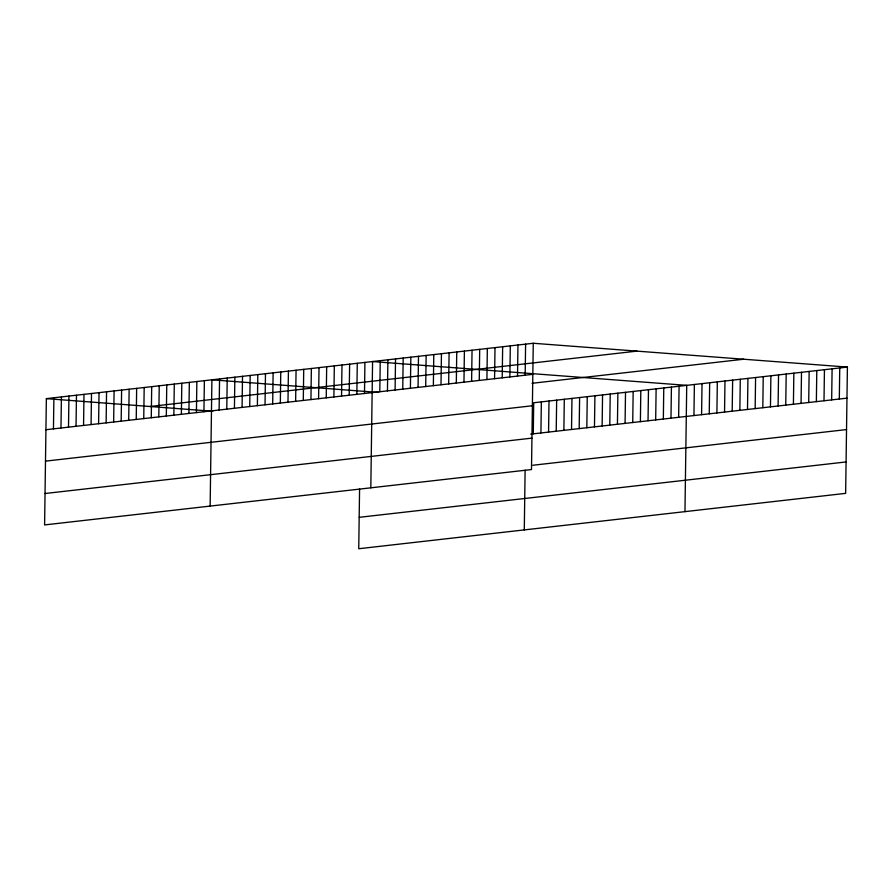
<?xml version="1.0" encoding="UTF-8"?>
<svg xmlns="http://www.w3.org/2000/svg" width="892" height="892" viewBox="0 0 892 892"><rect width="100%" height="100%" fill="white"/><g stroke="black" fill="none" stroke-linecap="round" stroke-linejoin="round"><path stroke-width="1.34" d="M533.26 343.264L46.362 398.635L44.6 524.92L531.498 469.549L533.26 343.264L847.4 367.08L845.638 493.365L358.74 548.736L359.576 488.994M53.453 428.862L53.888 397.776M60.979 428.004L61.414 396.929M68.506 427.145L68.94 396.07M76.032 426.298L76.467 395.212M83.558 425.439L83.982 394.353M91.073 424.581L91.508 393.506M98.599 423.722L99.034 392.647M106.126 422.875L106.561 391.789M113.652 422.016L114.087 390.93M121.178 421.158L121.613 390.083M128.704 420.299L129.139 389.224M136.231 419.452L136.654 388.366M143.746 418.593L144.181 387.507M151.272 417.735L151.707 386.66M158.798 416.876L159.233 385.801M166.325 416.018L166.759 384.943M173.851 415.17L174.286 384.084M181.377 414.312L181.812 383.237M188.903 413.453L189.338 382.378M196.418 412.595L196.853 381.52M203.945 411.747L204.38 380.661M210.144 506.098L211.906 379.814L378.32 392.424M219.12 410.019L219.555 378.944M226.78 409.149L227.215 378.074M234.429 408.28L234.864 377.193M242.078 407.41L242.512 376.324M249.727 406.54L250.161 375.454M257.375 405.67L257.81 374.584M265.036 404.801L265.47 373.715M272.684 403.931L273.119 372.845M280.333 403.061L280.768 371.975M287.982 402.18L288.417 371.105M295.631 401.311L296.066 370.236M303.291 400.441L303.726 369.366M310.94 399.571L311.375 368.496M318.589 398.702L319.024 367.627M326.238 397.832L326.673 366.757M333.887 396.962L334.322 365.887M341.547 396.093L341.982 365.018M349.196 395.223L349.631 364.148M356.845 394.353L357.279 363.278M364.493 393.483L364.928 362.408M370.816 487.824L372.577 361.539L686.728 385.355L684.967 511.64M379.802 391.744L380.237 360.669M387.451 390.874L387.886 359.799M395.1 390.005L395.535 358.93M402.749 389.135L403.184 358.049M410.409 388.265L410.833 357.179M418.058 387.396L418.493 356.309M425.707 386.526L426.142 355.44M433.356 385.656L433.791 354.57M441.005 384.787L441.44 353.7M448.665 383.917L449.089 352.831M456.314 383.036L456.749 351.961M463.963 382.166L464.397 351.091M471.612 381.297L472.046 350.222M479.26 380.427L479.695 349.352M486.921 379.557L487.344 348.482M494.569 378.687L495.004 347.612M502.218 377.818L502.653 346.743M509.867 376.948L510.302 345.873M517.516 376.078L517.951 345.003M525.176 375.209L525.6 344.134M524.284 529.915L525.12 470.173M533.271 433.835L533.706 402.76L847.4 367.08M540.92 432.966L541.355 401.879M548.569 432.096L549.004 401.01M556.218 431.226L556.653 400.14M563.878 430.357L564.302 399.27M571.527 429.487L571.962 398.401M579.176 428.617L579.61 397.531M586.824 427.747L587.259 396.661M594.473 426.867L594.908 395.792M602.133 425.997L602.557 394.922M609.782 425.127L610.217 394.052M617.431 424.257L617.866 393.182M625.08 423.388L625.515 392.313M632.729 422.518L633.164 391.443M640.389 421.648L640.813 390.573M648.038 420.779L648.473 389.704M655.687 419.909L656.122 388.834M663.336 419.039L663.771 387.964M670.985 418.17L671.42 387.095M678.645 417.3L679.08 386.225M693.943 415.56L694.377 384.485M701.591 414.691L702.026 383.616M709.24 413.821L709.675 382.735M716.9 412.951L717.335 381.865M724.549 412.082L724.984 380.995M732.198 411.212L732.633 380.126M739.847 410.342L740.282 379.256M747.496 409.473L747.931 378.386M755.156 408.603L755.591 377.517M762.805 407.722L763.24 376.647M770.454 406.852L770.889 375.777M778.103 405.983L778.538 374.908M785.752 405.113L786.187 374.038M793.412 404.243L793.847 373.168M801.061 403.374L801.495 372.298M808.709 402.504L809.144 371.429M816.358 401.634L816.793 370.559M824.007 400.764L824.442 369.689M831.667 399.895L832.102 368.82M839.316 399.025L839.751 367.95M150.034 406.496L636.921 351.125M45.927 429.721L532.825 374.339M532.045 383.292L743.727 359.22M45.492 461.131L532.379 405.76M530.718 434.125L846.965 398.155M45.035 493.51L531.933 438.128M532.825 465.256L846.53 429.576M359.186 517.327L846.073 461.945M46.362 398.635L212.775 411.257"/></g></svg>
